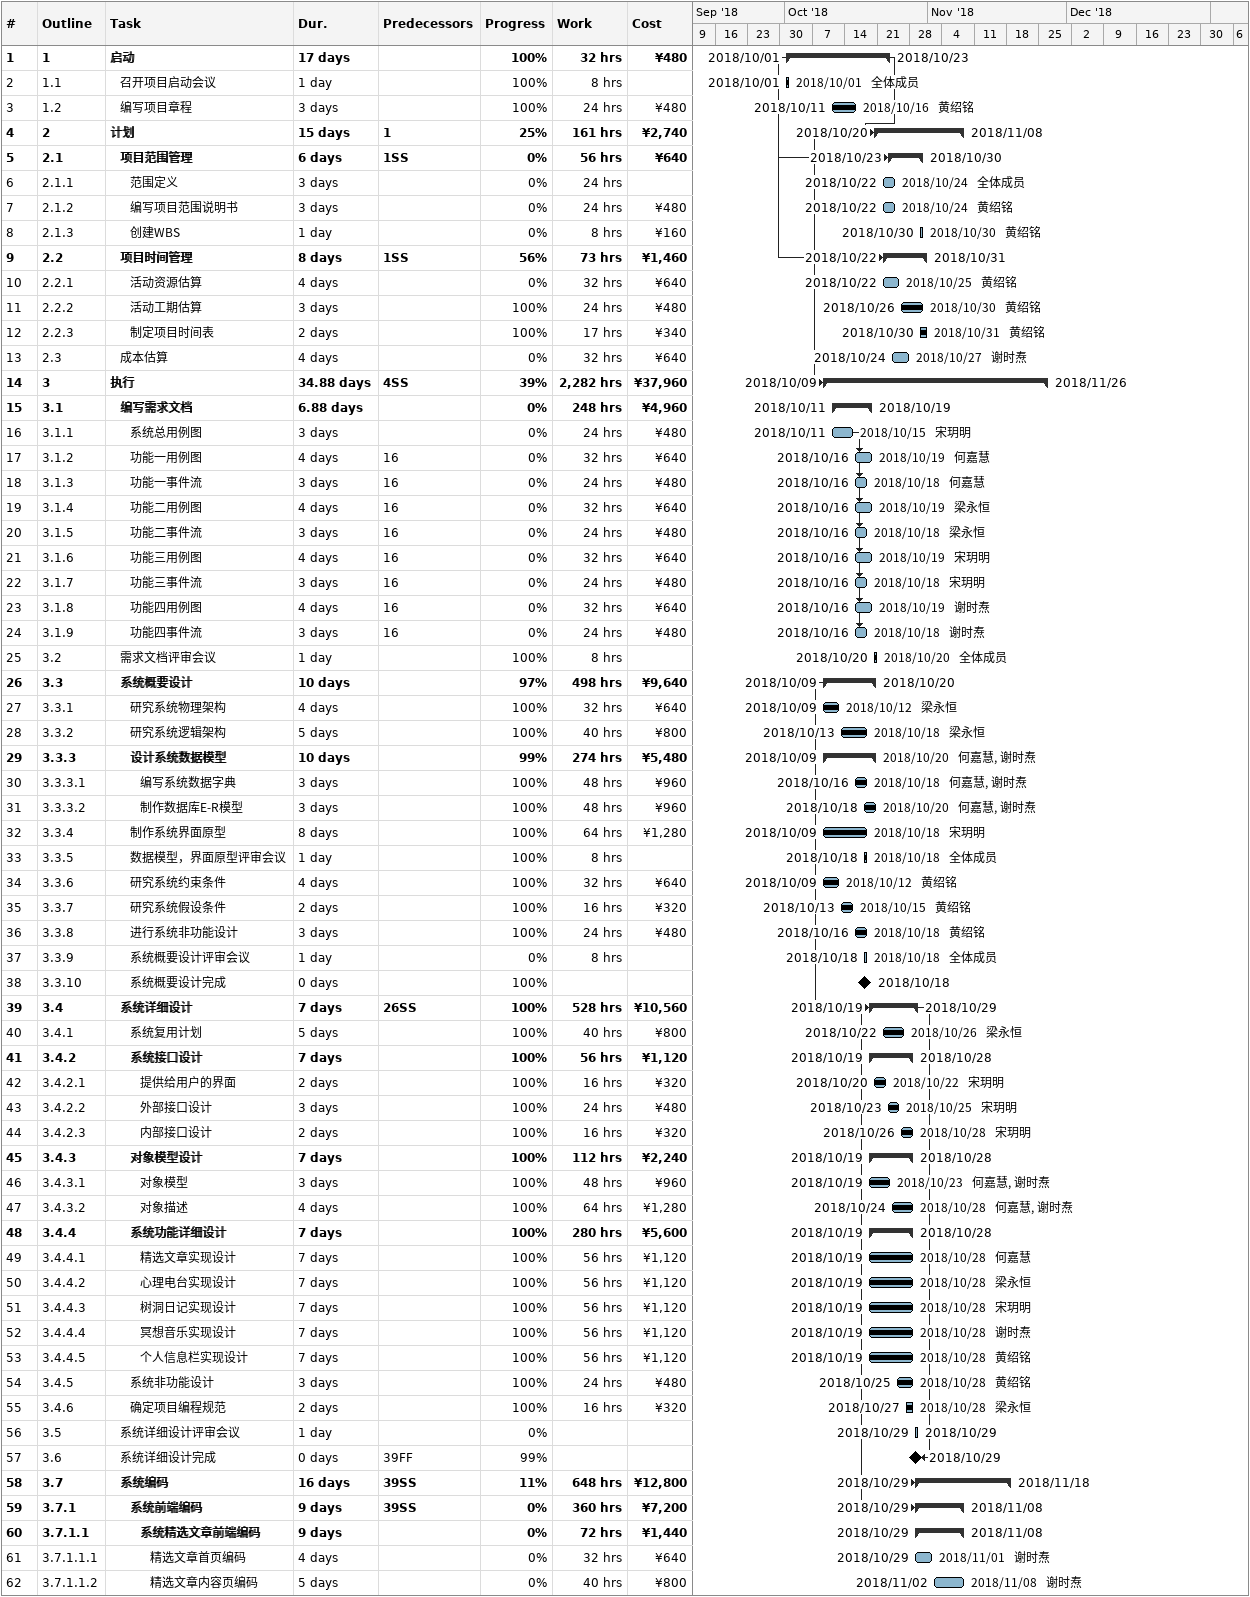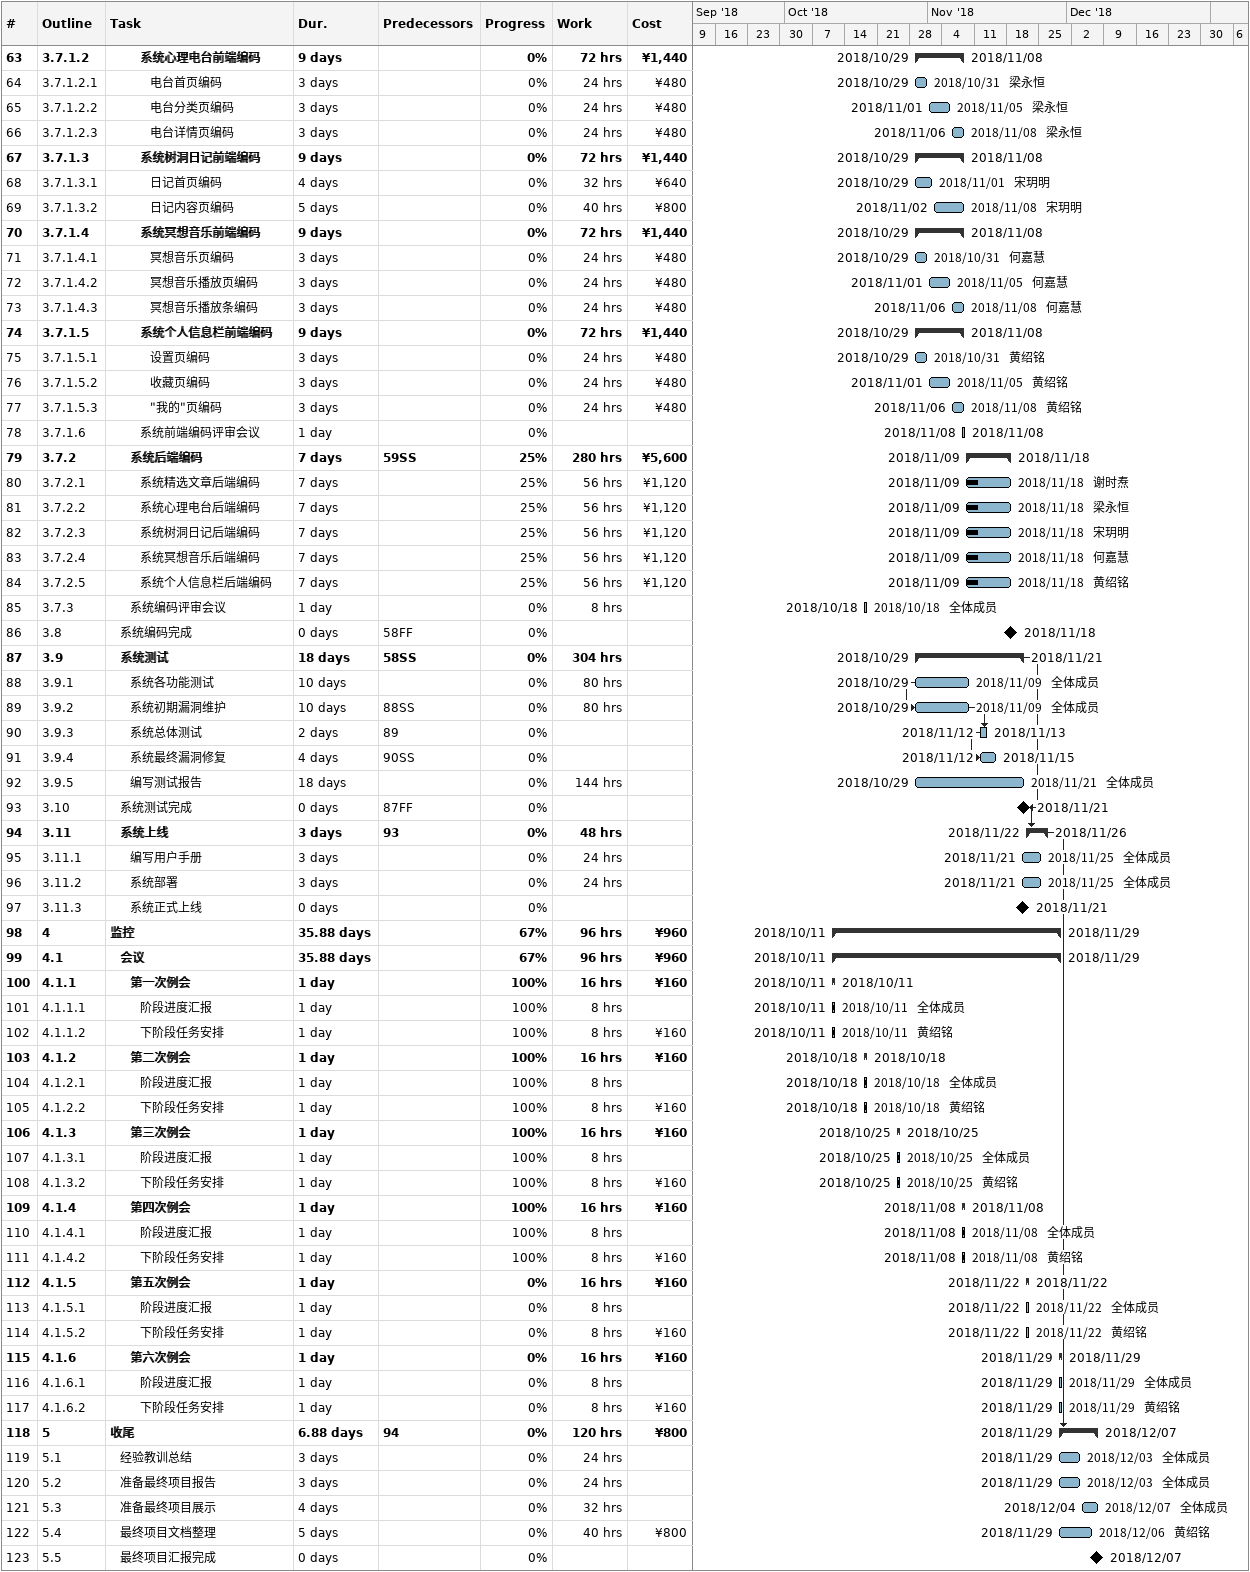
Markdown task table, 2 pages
| ID | WBS | Task | Duration | Start | Finish | Predecessors | Resources | % complete | Work (h) | Cost (¥) |
|---|---|---|---|---|---|---|---|---|---|---|
| 1 | 1 | **启动** | 17d | 2018-10-01 | 2018-10-23 |  |  | 100 | 32 | 480 |
| 2 | 1.1 | 召开项目启动会议 | 1d | 2018-10-01 | 2018-10-01 |  | 全体成员 | 100 | 8 |  |
| 3 | 1.2 | 编写项目章程 | 3d | 2018-10-11 | 2018-10-16 |  | 黄绍铭 | 100 | 24 | 480 |
| 4 | 2 | **计划** | 15d | 2018-10-20 | 2018-11-08 | 1 |  | 25 | 161 | 2740 |
| 5 | 2.1 | **项目范围管理** | 6d | 2018-10-23 | 2018-10-30 | 1SS |  | 0 | 56 | 640 |
| 6 | 2.1.1 | 范围定义 | 3d | 2018-10-22 | 2018-10-24 |  | 全体成员 | 0 | 24 |  |
| 7 | 2.1.2 | 编写项目范围说明书 | 3d | 2018-10-22 | 2018-10-24 |  | 黄绍铭 | 0 | 24 | 480 |
| 8 | 2.1.3 | 创建WBS | 1d | 2018-10-30 | 2018-10-30 |  | 黄绍铭 | 0 | 8 | 160 |
| 9 | 2.2 | **项目时间管理** | 8d | 2018-10-22 | 2018-10-31 | 1SS |  | 56 | 73 | 1460 |
| 10 | 2.2.1 | 活动资源估算 | 4d | 2018-10-22 | 2018-10-25 |  | 黄绍铭 | 0 | 32 | 640 |
| 11 | 2.2.2 | 活动工期估算 | 3d | 2018-10-26 | 2018-10-30 |  | 黄绍铭 | 100 | 24 | 480 |
| 12 | 2.2.3 | 制定项目时间表 | 2d | 2018-10-30 | 2018-10-31 |  | 黄绍铭 | 100 | 17 | 340 |
| 13 | 2.3 | 成本估算 | 4d | 2018-10-24 | 2018-10-27 |  | 谢时焘 | 0 | 32 | 640 |
| 14 | 3 | **执行** | 34.88d | 2018-10-09 | 2018-11-26 | 4SS |  | 39 | 2282 | 37960 |
| 15 | 3.1 | **编写需求文档** | 6.88d | 2018-10-11 | 2018-10-19 |  |  | 0 | 248 | 4960 |
| 16 | 3.1.1 | 系统总用例图 | 3d | 2018-10-11 | 2018-10-15 |  | 宋玥明 | 0 | 24 | 480 |
| 17 | 3.1.2 | 功能一用例图 | 4d | 2018-10-16 | 2018-10-19 | 16 | 何嘉慧 | 0 | 32 | 640 |
| 18 | 3.1.3 | 功能一事件流 | 3d | 2018-10-16 | 2018-10-18 | 16 | 何嘉慧 | 0 | 24 | 480 |
| 19 | 3.1.4 | 功能二用例图 | 4d | 2018-10-16 | 2018-10-19 | 16 | 梁永恒 | 0 | 32 | 640 |
| 20 | 3.1.5 | 功能二事件流 | 3d | 2018-10-16 | 2018-10-18 | 16 | 梁永恒 | 0 | 24 | 480 |
| 21 | 3.1.6 | 功能三用例图 | 4d | 2018-10-16 | 2018-10-19 | 16 | 宋玥明 | 0 | 32 | 640 |
| 22 | 3.1.7 | 功能三事件流 | 3d | 2018-10-16 | 2018-10-18 | 16 | 宋玥明 | 0 | 24 | 480 |
| 23 | 3.1.8 | 功能四用例图 | 4d | 2018-10-16 | 2018-10-19 | 16 | 谢时焘 | 0 | 32 | 640 |
| 24 | 3.1.9 | 功能四事件流 | 3d | 2018-10-16 | 2018-10-18 | 16 | 谢时焘 | 0 | 24 | 480 |
| 25 | 3.2 | 需求文档评审会议 | 1d | 2018-10-20 | 2018-10-20 |  | 全体成员 | 100 | 8 |  |
| 26 | 3.3 | **系统概要设计** | 10d | 2018-10-09 | 2018-10-20 |  |  | 97 | 498 | 9640 |
| 27 | 3.3.1 | 研究系统物理架构 | 4d | 2018-10-09 | 2018-10-12 |  | 梁永恒 | 100 | 32 | 640 |
| 28 | 3.3.2 | 研究系统逻辑架构 | 5d | 2018-10-13 | 2018-10-18 |  | 梁永恒 | 100 | 40 | 800 |
| 29 | 3.3.3 | **设计系统数据模型** | 10d | 2018-10-09 | 2018-10-20 |  | 何嘉慧, 谢时焘 | 99 | 274 | 5480 |
| 30 | 3.3.3.1 | 编写系统数据字典 | 3d | 2018-10-16 | 2018-10-18 |  | 何嘉慧, 谢时焘 | 100 | 48 | 960 |
| 31 | 3.3.3.2 | 制作数据库E-R模型 | 3d | 2018-10-18 | 2018-10-20 |  | 何嘉慧, 谢时焘 | 100 | 48 | 960 |
| 32 | 3.3.4 | 制作系统界面原型 | 8d | 2018-10-09 | 2018-10-18 |  | 宋玥明 | 100 | 64 | 1280 |
| 33 | 3.3.5 | 数据模型，界面原型评审会议 | 1d | 2018-10-18 | 2018-10-18 |  | 全体成员 | 100 | 8 |  |
| 34 | 3.3.6 | 研究系统约束条件 | 4d | 2018-10-09 | 2018-10-12 |  | 黄绍铭 | 100 | 32 | 640 |
| 35 | 3.3.7 | 研究系统假设条件 | 2d | 2018-10-13 | 2018-10-15 |  | 黄绍铭 | 100 | 16 | 320 |
| 36 | 3.3.8 | 进行系统非功能设计 | 3d | 2018-10-16 | 2018-10-18 |  | 黄绍铭 | 100 | 24 | 480 |
| 37 | 3.3.9 | 系统概要设计评审会议 | 1d | 2018-10-18 | 2018-10-18 |  | 全体成员 | 0 | 8 |  |
| 38 | 3.3.10 | 系统概要设计完成 | 0d | 2018-10-18 | 2018-10-18 |  |  | 100 |  |  |
| 39 | 3.4 | **系统详细设计** | 7d | 2018-10-19 | 2018-10-29 | 26SS |  | 100 | 528 | 10560 |
| 40 | 3.4.1 | 系统复用计划 | 5d | 2018-10-22 | 2018-10-26 |  | 梁永恒 | 100 | 40 | 800 |
| 41 | 3.4.2 | **系统接口设计** | 7d | 2018-10-19 | 2018-10-28 |  |  | 100 | 56 | 1120 |
| 42 | 3.4.2.1 | 提供给用户的界面 | 2d | 2018-10-20 | 2018-10-22 |  | 宋玥明 | 100 | 16 | 320 |
| 43 | 3.4.2.2 | 外部接口设计 | 3d | 2018-10-23 | 2018-10-25 |  | 宋玥明 | 100 | 24 | 480 |
| 44 | 3.4.2.3 | 内部接口设计 | 2d | 2018-10-26 | 2018-10-28 |  | 宋玥明 | 100 | 16 | 320 |
| 45 | 3.4.3 | **对象模型设计** | 7d | 2018-10-19 | 2018-10-28 |  |  | 100 | 112 | 2240 |
| 46 | 3.4.3.1 | 对象模型 | 3d | 2018-10-19 | 2018-10-23 |  | 何嘉慧, 谢时焘 | 100 | 48 | 960 |
| 47 | 3.4.3.2 | 对象描述 | 4d | 2018-10-24 | 2018-10-28 |  | 何嘉慧, 谢时焘 | 100 | 64 | 1280 |
| 48 | 3.4.4 | **系统功能详细设计** | 7d | 2018-10-19 | 2018-10-28 |  |  | 100 | 280 | 5600 |
| 49 | 3.4.4.1 | 精选文章实现设计 | 7d | 2018-10-19 | 2018-10-28 |  | 何嘉慧 | 100 | 56 | 1120 |
| 50 | 3.4.4.2 | 心理电台实现设计 | 7d | 2018-10-19 | 2018-10-28 |  | 梁永恒 | 100 | 56 | 1120 |
| 51 | 3.4.4.3 | 树洞日记实现设计 | 7d | 2018-10-19 | 2018-10-28 |  | 宋玥明 | 100 | 56 | 1120 |
| 52 | 3.4.4.4 | 冥想音乐实现设计 | 7d | 2018-10-19 | 2018-10-28 |  | 谢时焘 | 100 | 56 | 1120 |
| 53 | 3.4.4.5 | 个人信息栏实现设计 | 7d | 2018-10-19 | 2018-10-28 |  | 黄绍铭 | 100 | 56 | 1120 |
| 54 | 3.4.5 | 系统非功能设计 | 3d | 2018-10-25 | 2018-10-28 |  | 黄绍铭 | 100 | 24 | 480 |
| 55 | 3.4.6 | 确定项目编程规范 | 2d | 2018-10-27 | 2018-10-28 |  | 梁永恒 | 100 | 16 | 320 |
| 56 | 3.5 | 系统详细设计评审会议 | 1d | 2018-10-29 | 2018-10-29 |  |  | 0 |  |  |
| 57 | 3.6 | 系统详细设计完成 | 0d | 2018-10-29 | 2018-10-29 | 39FF |  | 99 |  |  |
| 58 | 3.7 | **系统编码** | 16d | 2018-10-29 | 2018-11-18 | 39SS |  | 11 | 648 | 12800 |
| 59 | 3.7.1 | **系统前端编码** | 9d | 2018-10-29 | 2018-11-08 | 39SS |  | 0 | 360 | 7200 |
| 60 | 3.7.1.1 | **系统精选文章前端编码** | 9d | 2018-10-29 | 2018-11-08 |  |  | 0 | 72 | 1440 |
| 61 | 3.7.1.1.1 | 精选文章首页编码 | 4d | 2018-10-29 | 2018-11-01 |  | 谢时焘 | 0 | 32 | 640 |
| 62 | 3.7.1.1.2 | 精选文章内容页编码 | 5d | 2018-11-02 | 2018-11-08 |  | 谢时焘 | 0 | 40 | 800 |
| 63 | 3.7.1.2 | **系统心理电台前端编码** | 9d | 2018-10-29 | 2018-11-08 |  |  | 0 | 72 | 1440 |
| 64 | 3.7.1.2.1 | 电台首页编码 | 3d | 2018-10-29 | 2018-10-31 |  | 梁永恒 | 0 | 24 | 480 |
| 65 | 3.7.1.2.2 | 电台分类页编码 | 3d | 2018-11-01 | 2018-11-05 |  | 梁永恒 | 0 | 24 | 480 |
| 66 | 3.7.1.2.3 | 电台详情页编码 | 3d | 2018-11-06 | 2018-11-08 |  | 梁永恒 | 0 | 24 | 480 |
| 67 | 3.7.1.3 | **系统树洞日记前端编码** | 9d | 2018-10-29 | 2018-11-08 |  |  | 0 | 72 | 1440 |
| 68 | 3.7.1.3.1 | 日记首页编码 | 4d | 2018-10-29 | 2018-11-01 |  | 宋玥明 | 0 | 32 | 640 |
| 69 | 3.7.1.3.2 | 日记内容页编码 | 5d | 2018-11-02 | 2018-11-08 |  | 宋玥明 | 0 | 40 | 800 |
| 70 | 3.7.1.4 | **系统冥想音乐前端编码** | 9d | 2018-10-29 | 2018-11-08 |  |  | 0 | 72 | 1440 |
| 71 | 3.7.1.4.1 | 冥想音乐页编码 | 3d | 2018-10-29 | 2018-10-31 |  | 何嘉慧 | 0 | 24 | 480 |
| 72 | 3.7.1.4.2 | 冥想音乐播放页编码 | 3d | 2018-11-01 | 2018-11-05 |  | 何嘉慧 | 0 | 24 | 480 |
| 73 | 3.7.1.4.3 | 冥想音乐播放条编码 | 3d | 2018-11-06 | 2018-11-08 |  | 何嘉慧 | 0 | 24 | 480 |
| 74 | 3.7.1.5 | **系统个人信息栏前端编码** | 9d | 2018-10-29 | 2018-11-08 |  |  | 0 | 72 | 1440 |
| 75 | 3.7.1.5.1 | 设置页编码 | 3d | 2018-10-29 | 2018-10-31 |  | 黄绍铭 | 0 | 24 | 480 |
| 76 | 3.7.1.5.2 | 收藏页编码 | 3d | 2018-11-01 | 2018-11-05 |  | 黄绍铭 | 0 | 24 | 480 |
| 77 | 3.7.1.5.3 | "我的"页编码 | 3d | 2018-11-06 | 2018-11-08 |  | 黄绍铭 | 0 | 24 | 480 |
| 78 | 3.7.1.6 | 系统前端编码评审会议 | 1d | 2018-11-08 | 2018-11-08 |  |  | 0 |  |  |
| 79 | 3.7.2 | **系统后端编码** | 7d | 2018-11-09 | 2018-11-18 | 59SS |  | 25 | 280 | 5600 |
| 80 | 3.7.2.1 | 系统精选文章后端编码 | 7d | 2018-11-09 | 2018-11-18 |  | 谢时焘 | 25 | 56 | 1120 |
| 81 | 3.7.2.2 | 系统心理电台后端编码 | 7d | 2018-11-09 | 2018-11-18 |  | 梁永恒 | 25 | 56 | 1120 |
| 82 | 3.7.2.3 | 系统树洞日记后端编码 | 7d | 2018-11-09 | 2018-11-18 |  | 宋玥明 | 25 | 56 | 1120 |
| 83 | 3.7.2.4 | 系统冥想音乐后端编码 | 7d | 2018-11-09 | 2018-11-18 |  | 何嘉慧 | 25 | 56 | 1120 |
| 84 | 3.7.2.5 | 系统个人信息栏后端编码 | 7d | 2018-11-09 | 2018-11-18 |  | 黄绍铭 | 25 | 56 | 1120 |
| 85 | 3.7.3 | 系统编码评审会议 | 1d | 2018-10-18 | 2018-10-18 |  | 全体成员 | 0 | 8 |  |
| 86 | 3.8 | 系统编码完成 | 0d | 2018-11-18 | 2018-11-18 | 58FF |  | 0 |  |  |
| 87 | 3.9 | **系统测试** | 18d | 2018-10-29 | 2018-11-21 | 58SS |  | 0 | 304 |  |
| 88 | 3.9.1 | 系统各功能测试 | 10d | 2018-10-29 | 2018-11-09 |  | 全体成员 | 0 | 80 |  |
| 89 | 3.9.2 | 系统初期漏洞维护 | 10d | 2018-10-29 | 2018-11-09 | 88SS | 全体成员 | 0 | 80 |  |
| 90 | 3.9.3 | 系统总体测试 | 2d | 2018-11-12 | 2018-11-13 | 89 |  | 0 |  |  |
| 91 | 3.9.4 | 系统最终漏洞修复 | 4d | 2018-11-12 | 2018-11-15 | 90SS |  | 0 |  |  |
| 92 | 3.9.5 | 编写测试报告 | 18d | 2018-10-29 | 2018-11-21 |  | 全体成员 | 0 | 144 |  |
| 93 | 3.10 | 系统测试完成 | 0d | 2018-11-21 | 2018-11-21 | 87FF |  | 0 |  |  |
| 94 | 3.11 | **系统上线** | 3d | 2018-11-22 | 2018-11-26 | 93 |  | 0 | 48 |  |
| 95 | 3.11.1 | 编写用户手册 | 3d | 2018-11-21 | 2018-11-25 |  | 全体成员 | 0 | 24 |  |
| 96 | 3.11.2 | 系统部署 | 3d | 2018-11-21 | 2018-11-25 |  | 全体成员 | 0 | 24 |  |
| 97 | 3.11.3 | 系统正式上线 | 0d | 2018-11-21 | 2018-11-21 |  |  | 0 |  |  |
| 98 | 4 | **监控** | 35.88d | 2018-10-11 | 2018-11-29 |  |  | 67 | 96 | 960 |
| 99 | 4.1 | **会议** | 35.88d | 2018-10-11 | 2018-11-29 |  |  | 67 | 96 | 960 |
| 100 | 4.1.1 | **第一次例会** | 1d | 2018-10-11 | 2018-10-11 |  |  | 100 | 16 | 160 |
| 101 | 4.1.1.1 | 阶段进度汇报 | 1d | 2018-10-11 | 2018-10-11 |  | 全体成员 | 100 | 8 |  |
| 102 | 4.1.1.2 | 下阶段任务安排 | 1d | 2018-10-11 | 2018-10-11 |  | 黄绍铭 | 100 | 8 | 160 |
| 103 | 4.1.2 | **第二次例会** | 1d | 2018-10-18 | 2018-10-18 |  |  | 100 | 16 | 160 |
| 104 | 4.1.2.1 | 阶段进度汇报 | 1d | 2018-10-18 | 2018-10-18 |  | 全体成员 | 100 | 8 |  |
| 105 | 4.1.2.2 | 下阶段任务安排 | 1d | 2018-10-18 | 2018-10-18 |  | 黄绍铭 | 100 | 8 | 160 |
| 106 | 4.1.3 | **第三次例会** | 1d | 2018-10-25 | 2018-10-25 |  |  | 100 | 16 | 160 |
| 107 | 4.1.3.1 | 阶段进度汇报 | 1d | 2018-10-25 | 2018-10-25 |  | 全体成员 | 100 | 8 |  |
| 108 | 4.1.3.2 | 下阶段任务安排 | 1d | 2018-10-25 | 2018-10-25 |  | 黄绍铭 | 100 | 8 | 160 |
| 109 | 4.1.4 | **第四次例会** | 1d | 2018-11-08 | 2018-11-08 |  |  | 100 | 16 | 160 |
| 110 | 4.1.4.1 | 阶段进度汇报 | 1d | 2018-11-08 | 2018-11-08 |  | 全体成员 | 100 | 8 |  |
| 111 | 4.1.4.2 | 下阶段任务安排 | 1d | 2018-11-08 | 2018-11-08 |  | 黄绍铭 | 100 | 8 | 160 |
| 112 | 4.1.5 | **第五次例会** | 1d | 2018-11-22 | 2018-11-22 |  |  | 0 | 16 | 160 |
| 113 | 4.1.5.1 | 阶段进度汇报 | 1d | 2018-11-22 | 2018-11-22 |  | 全体成员 | 0 | 8 |  |
| 114 | 4.1.5.2 | 下阶段任务安排 | 1d | 2018-11-22 | 2018-11-22 |  | 黄绍铭 | 0 | 8 | 160 |
| 115 | 4.1.6 | **第六次例会** | 1d | 2018-11-29 | 2018-11-29 |  |  | 0 | 16 | 160 |
| 116 | 4.1.6.1 | 阶段进度汇报 | 1d | 2018-11-29 | 2018-11-29 |  | 全体成员 | 0 | 8 |  |
| 117 | 4.1.6.2 | 下阶段任务安排 | 1d | 2018-11-29 | 2018-11-29 |  | 黄绍铭 | 0 | 8 | 160 |
| 118 | 5 | **收尾** | 6.88d | 2018-11-29 | 2018-12-07 | 94 |  | 0 | 120 | 800 |
| 119 | 5.1 | 经验教训总结 | 3d | 2018-11-29 | 2018-12-03 |  | 全体成员 | 0 | 24 |  |
| 120 | 5.2 | 准备最终项目报告 | 3d | 2018-11-29 | 2018-12-03 |  | 全体成员 | 0 | 24 |  |
| 121 | 5.3 | 准备最终项目展示 | 4d | 2018-12-04 | 2018-12-07 |  | 全体成员 | 0 | 32 |  |
| 122 | 5.4 | 最终项目文档整理 | 5d | 2018-11-29 | 2018-12-06 |  | 黄绍铭 | 0 | 40 | 800 |
| 123 | 5.5 | 最终项目汇报完成 | 0d | 2018-12-07 | 2018-12-07 |  |  | 0 |  |  |
